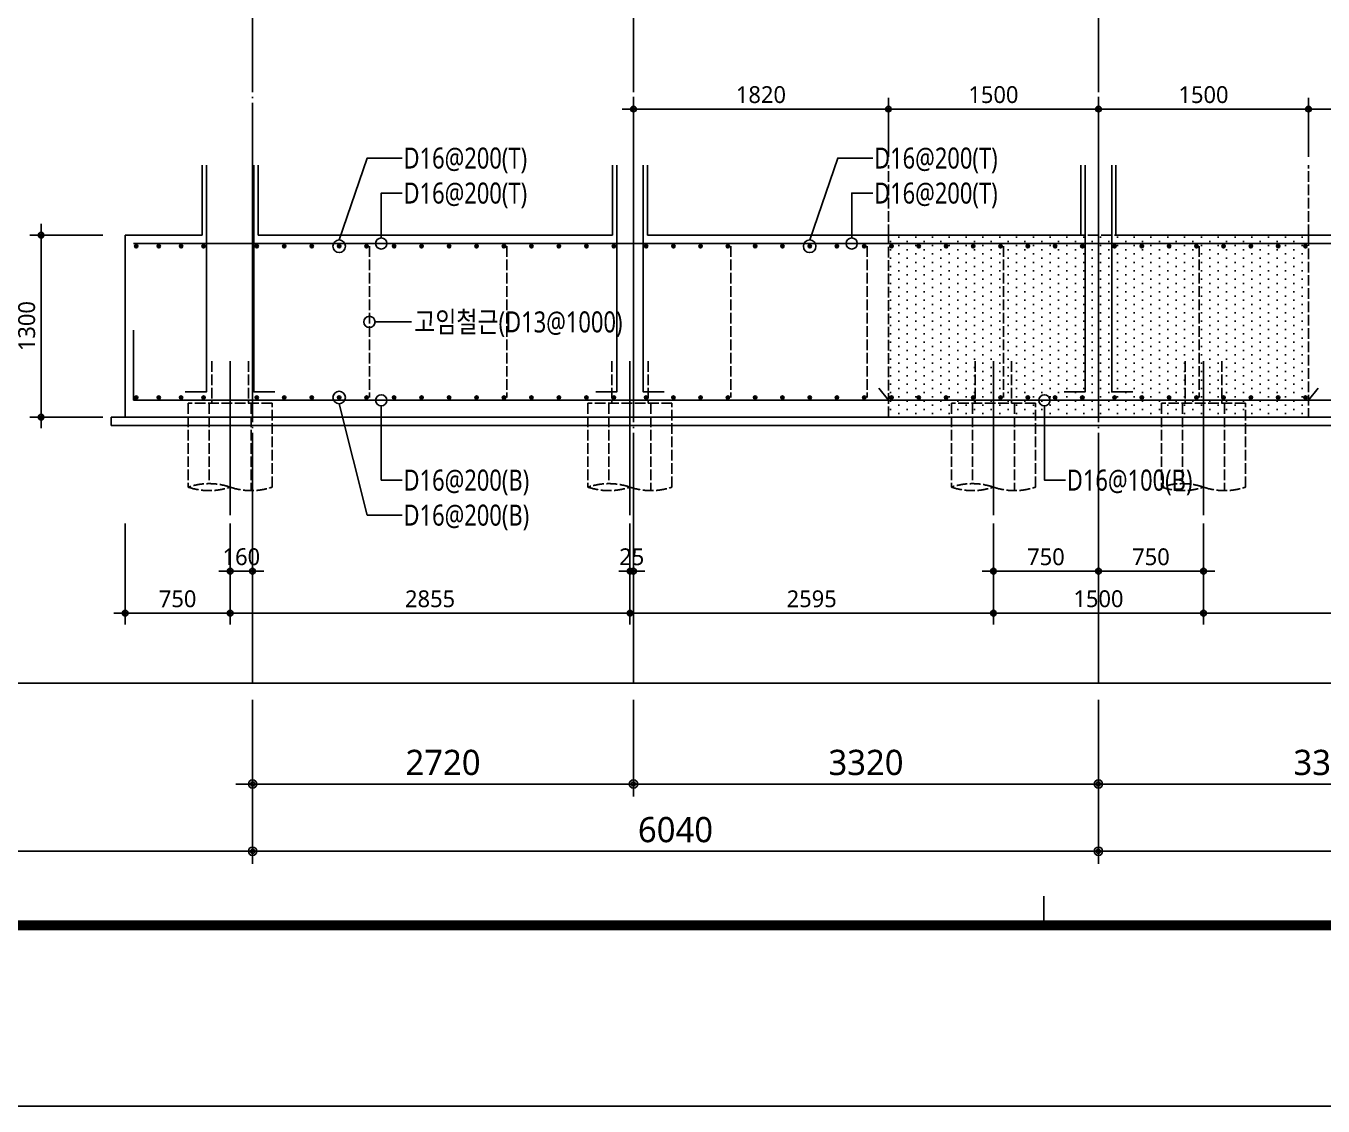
# Model space of a CAD drawing. Header units: millimetres. Extents: x 317501 to 814054, y -400799 to -14117.
# Drawn here: x 724936 to 734198, y -63787 to -56074 of the extents above; entities that cross this region are included whole.
import ezdxf
from ezdxf.enums import TextEntityAlignment as Align

# ---------------------------------------------------------------- set-up
doc = ezdxf.new("R2010")
doc.units = ezdxf.units.MM
doc.header["$LTSCALE"] = 38
doc.linetypes.add('CEN', pattern=[62, 60, -1, 0, -1])
doc.linetypes.add('HID', pattern=[2.5, 2, -0.5])
doc.layers.get('Defpoints').update_dxf_attribs({"color": 145})
for name, color, linetype in [('BAR1', 3, 'Continuous'), ('BARR', 1, 'Continuous'), ('CEN', 1, 'CEN'), ('DIM', 7, 'Continuous'), ('DOT', 3, 'Continuous'), ('FORM_고양장항A-1BL-S-성능$0$FORM', 7, 'Continuous'), ('LEADER', 7, 'Continuous'), ('PI', 4, 'HID'), ('T', 1, 'Continuous'), ('W1', 11, 'Continuous'), ('고임철근', 4, 'HID'), ('버림', 8, 'Continuous'), ('보강구간', 6, 'HID')]:
    doc.layers.add(name, color=color, linetype=linetype)
doc.layers.add('DEFPOINT', color=144, linetype='Continuous', plot=False)
doc.layers.add('FORM_고양장항A-1BL-S-성능$0$DEFPOINT', color=144, linetype='Continuous', plot=False)
doc.layers.add('TEXT', color=3, linetype='Continuous', lineweight=9)
doc.styles.add('맑은고딕', font='malgun.ttf')
doc.dimstyles.new('DIM_40', dxfattribs={"dimscale": 40, "dimtxt": 3, "dimasz": 1, "dimexe": 2, "dimexo": 1.5, "dimgap": 1, "dimtad": 1, "dimdec": 0, "dimzin": 0, "dimdsep": 46, "dimtxsty": '맑은고딕', "dimblk1": 'DIMDOT', "dimblk2": 'DIMDOT', "dimsah": 1, "dimcen": 0.09, "dimdle": 2, "dimclrd": 7, "dimclre": 7, "dimclrt": 6, "dimadec": 0, "dimazin": 0, "dimtfac": 1, "dimtdec": 0, "dimtix": 1, "dimtmove": 2, "dimatfit": 3, "dimldrblk": 'DIMDOT', "dimfxl": 0, "dimtolj": 1, "dimtzin": 0, "dimarcsym": 0})
doc.dimstyles.new('DIM_60', dxfattribs={"dimscale": 60, "dimtxt": 3, "dimasz": 1, "dimexe": 1.5, "dimexo": 2, "dimgap": 1, "dimtad": 1, "dimdec": 0, "dimzin": 0, "dimdsep": 46, "dimtxsty": '맑은고딕', "dimblk1": 'DIMDOT', "dimblk2": 'DIMDOT', "dimsah": 1, "dimcen": 0.09, "dimdle": 2, "dimclrd": 7, "dimclre": 7, "dimclrt": 3, "dimadec": 0, "dimazin": 0, "dimtfac": 1, "dimtdec": 0, "dimtix": 1, "dimtmove": 2, "dimatfit": 3, "dimldrblk": 'DIMDOT', "dimfxl": 0, "dimtolj": 1, "dimtzin": 0, "dimarcsym": 0})

# ---------------------------------------------------------------- blocks, each defined once
blk = doc.blocks.new('FORM_고양장항A-1BL-S-성능')
at = {"layer": 'FORM_고양장항A-1BL-S-성능$0$DEFPOINT', "color": 1}
blk.add_line((208.5, 22), (208.5, 25), dxfattribs=at)
at = {"layer": 'FORM_고양장항A-1BL-S-성능$0$DEFPOINT'}
blk.add_lwpolyline([(0, 594), (0, 0), (841, 0), (841, 594), (0, 594)], dxfattribs=at)
at = {"layer": 'FORM_고양장항A-1BL-S-성능$0$FORM'}
for points in [[(25, 573), (25, 21), (757, 21), (757, 573)], [(26, 572), (26, 22), (756, 22), (756, 572)]]:
    blk.add_lwpolyline(points, close=True, dxfattribs=at)
at = {"layer": 'FORM_고양장항A-1BL-S-성능$0$FORM', "const_width": 1}
blk.add_lwpolyline([(25.5, 572.5), (25.5, 21.5), (756.5, 21.5), (756.5, 572.5)], close=True, dxfattribs=at)
blk = doc.blocks.new('DIMDOT')
at = {"layer": 'DIM', "linetype": 'Continuous'}
blk.add_line((-2, 0), (2, 0), dxfattribs=at)
for radius in [0.5, 0.25]:
    blk.add_circle((0, 0), radius, dxfattribs=at)
blk = doc.blocks.new('*D73')
at = {"layer": 'Defpoints', "color": 0, "linetype": 'Continuous', "transparency": 16777216}
for p in [(732593.9, -60767.5), (738633.9, -60767.5), (738633.9, -61967.5)]:
    blk.add_point(p, dxfattribs=at)
at = {"layer": 'DIM', "color": 7, "linetype": 'Continuous', "lineweight": -2, "transparency": 16777216}
for p, q in [((732593.9, -60887.5), (732593.9, -62057.5)), ((738633.9, -60887.5), (738633.9, -62057.5)), ((732653.9, -61967.5), (738573.9, -61967.5))]:
    blk.add_line(p, q, dxfattribs=at)
at = {"layer": 'DIM', "color": 7, "linetype": 'Continuous', "lineweight": -2, "transparency": 16777216, "xscale": 60, "yscale": 60, "zscale": 60, "rotation": 180}
blk.add_blockref('DIMDOT', (732593.9, -61967.5), dxfattribs=at)
at = {"layer": 'DIM', "color": 7, "linetype": 'Continuous', "lineweight": -2, "transparency": 16777216, "xscale": 60, "yscale": 60, "zscale": 60}
blk.add_blockref('DIMDOT', (738633.9, -61967.5), dxfattribs=at)
at = {"layer": 'DIM', "color": 3, "linetype": 'Continuous', "transparency": 16777216, "insert": (735613.9, -61814.5), "char_height": 180, "attachment_point": 5, "style": '맑은고딕'}
blk.add_mtext('\\A1;6040', dxfattribs=at)
blk = doc.blocks.new('*D75')
at = {"layer": 'Defpoints', "color": 0, "linetype": 'Continuous', "transparency": 16777216}
for p in [(732593.9, -60767.5), (735913.9, -60767.5), (732593.9, -61487.5)]:
    blk.add_point(p, dxfattribs=at)
at = {"layer": 'DIM', "color": 7, "linetype": 'Continuous', "lineweight": -2, "transparency": 16777216}
for p, q in [((732593.9, -60887.5), (732593.9, -61577.5)), ((735913.9, -60887.5), (735913.9, -61577.5)), ((735853.9, -61487.5), (732653.9, -61487.5))]:
    blk.add_line(p, q, dxfattribs=at)
at = {"layer": 'DIM', "color": 7, "linetype": 'Continuous', "lineweight": -2, "transparency": 16777216, "xscale": 60, "yscale": 60, "zscale": 60, "rotation": 180}
blk.add_blockref('DIMDOT', (732593.9, -61487.5), dxfattribs=at)
at = {"layer": 'DIM', "color": 7, "linetype": 'Continuous', "lineweight": -2, "transparency": 16777216, "xscale": 60, "yscale": 60, "zscale": 60}
blk.add_blockref('DIMDOT', (735913.9, -61487.5), dxfattribs=at)
at = {"layer": 'DIM', "color": 3, "linetype": 'Continuous', "transparency": 16777216, "insert": (734253.9, -61334.5), "char_height": 180, "attachment_point": 5, "style": '맑은고딕'}
blk.add_mtext('\\A1;3320', dxfattribs=at)
blk = doc.blocks.new('*D76')
at = {"layer": 'Defpoints', "color": 0, "linetype": 'Continuous', "transparency": 16777216}
for p in [(726553.9, -60767.5), (732593.9, -60767.5), (726553.9, -61967.5)]:
    blk.add_point(p, dxfattribs=at)
at = {"layer": 'DIM', "color": 7, "linetype": 'Continuous', "lineweight": -2, "transparency": 16777216}
for p, q in [((726553.9, -60887.5), (726553.9, -62057.5)), ((732593.9, -60887.5), (732593.9, -62057.5)), ((732533.9, -61967.5), (726613.9, -61967.5))]:
    blk.add_line(p, q, dxfattribs=at)
at = {"layer": 'DIM', "color": 7, "linetype": 'Continuous', "lineweight": -2, "transparency": 16777216, "xscale": 60, "yscale": 60, "zscale": 60, "rotation": 180}
blk.add_blockref('DIMDOT', (726553.9, -61967.5), dxfattribs=at)
at = {"layer": 'DIM', "color": 7, "linetype": 'Continuous', "lineweight": -2, "transparency": 16777216, "xscale": 60, "yscale": 60, "zscale": 60}
blk.add_blockref('DIMDOT', (732593.9, -61967.5), dxfattribs=at)
at = {"layer": 'DIM', "color": 3, "linetype": 'Continuous', "transparency": 16777216, "insert": (729573.9, -61814.5), "char_height": 180, "attachment_point": 5, "style": '맑은고딕'}
blk.add_mtext('\\A1;6040', dxfattribs=at)
blk = doc.blocks.new('*D77')
at = {"layer": 'Defpoints', "color": 0, "linetype": 'Continuous', "transparency": 16777216}
for p in [(726553.9, -60767.5), (729273.9, -60767.5), (726553.9, -61487.5)]:
    blk.add_point(p, dxfattribs=at)
at = {"layer": 'DIM', "color": 7, "linetype": 'Continuous', "lineweight": -2, "transparency": 16777216}
for p, q in [((726553.9, -60887.5), (726553.9, -61577.5)), ((729273.9, -60887.5), (729273.9, -61577.5)), ((729213.9, -61487.5), (726613.9, -61487.5))]:
    blk.add_line(p, q, dxfattribs=at)
at = {"layer": 'DIM', "color": 7, "linetype": 'Continuous', "lineweight": -2, "transparency": 16777216, "xscale": 60, "yscale": 60, "zscale": 60, "rotation": 180}
blk.add_blockref('DIMDOT', (726553.9, -61487.5), dxfattribs=at)
at = {"layer": 'DIM', "color": 7, "linetype": 'Continuous', "lineweight": -2, "transparency": 16777216, "xscale": 60, "yscale": 60, "zscale": 60}
blk.add_blockref('DIMDOT', (729273.9, -61487.5), dxfattribs=at)
at = {"layer": 'DIM', "color": 3, "linetype": 'Continuous', "transparency": 16777216, "insert": (727913.9, -61334.5), "char_height": 180, "attachment_point": 5, "style": '맑은고딕'}
blk.add_mtext('\\A1;2720', dxfattribs=at)
blk = doc.blocks.new('*D78')
at = {"layer": 'Defpoints', "color": 0, "linetype": 'Continuous', "transparency": 16777216}
for p in [(729273.9, -60767.5), (732593.9, -60767.5), (732593.9, -61487.5)]:
    blk.add_point(p, dxfattribs=at)
at = {"layer": 'DIM', "color": 7, "linetype": 'Continuous', "lineweight": -2, "transparency": 16777216}
for p, q in [((729273.9, -60887.5), (729273.9, -61577.5)), ((732593.9, -60887.5), (732593.9, -61577.5)), ((729333.9, -61487.5), (732533.9, -61487.5))]:
    blk.add_line(p, q, dxfattribs=at)
at = {"layer": 'DIM', "color": 7, "linetype": 'Continuous', "lineweight": -2, "transparency": 16777216, "xscale": 60, "yscale": 60, "zscale": 60, "rotation": 180}
blk.add_blockref('DIMDOT', (729273.9, -61487.5), dxfattribs=at)
at = {"layer": 'DIM', "color": 7, "linetype": 'Continuous', "lineweight": -2, "transparency": 16777216, "xscale": 60, "yscale": 60, "zscale": 60}
blk.add_blockref('DIMDOT', (732593.9, -61487.5), dxfattribs=at)
at = {"layer": 'DIM', "color": 3, "linetype": 'Continuous', "transparency": 16777216, "insert": (730933.9, -61334.5), "char_height": 180, "attachment_point": 5, "style": '맑은고딕'}
blk.add_mtext('\\A1;3320', dxfattribs=at)
blk = doc.blocks.new('*D155')
at = {"layer": 'Defpoints', "color": 0, "linetype": 'Continuous', "transparency": 16777216}
for p in [(725543.9, -57567.5), (725043.9, -58867.5), (725543.9, -58867.5)]:
    blk.add_point(p, dxfattribs=at)
at = {"layer": 'DIM', "color": 7, "linetype": 'Continuous', "lineweight": -2, "transparency": 16777216}
for p, q in [((725483.9, -57567.5), (724963.9, -57567.5)), ((725043.9, -57607.5), (725043.9, -58827.5)), ((725483.9, -58867.5), (724963.9, -58867.5))]:
    blk.add_line(p, q, dxfattribs=at)
at = {"layer": 'DIM', "color": 7, "linetype": 'Continuous', "lineweight": -2, "transparency": 16777216, "xscale": 40, "yscale": 40, "zscale": 40}
for p, rotation in [((725043.9, -57567.5), 90), ((725043.9, -58867.5), 270)]:
    blk.add_blockref('DIMDOT', p, dxfattribs=dict(at, rotation=rotation))
at = {"layer": 'DIM', "color": 6, "linetype": 'Continuous', "transparency": 16777216, "insert": (724941.6, -58217.5), "char_height": 120, "attachment_point": 5, "rotation": 90, "style": '맑은고딕'}
blk.add_mtext('\\A1;1300', dxfattribs=at)
blk = doc.blocks.new('p')
at = {"layer": 'PI'}
for p, q in [((-130, 300), (-130, 0)), ((130, 300), (130, 0)), ((300, 0), (-300, 0)), ((-300, 0), (-300, -600)), ((-150, 0), (-150, -575)), ((150, 0), (150, -625)), ((300, -600), (300, 0))]:
    blk.add_line(p, q, dxfattribs=at)
at = {"layer": 'PI', "color": 6, "linetype": 'Continuous'}
blk.add_line((0, 300, 0), (0, -800, 0), dxfattribs=at)
at = {"layer": 'PI'}
for centre, start, end in [((-150, -1037.5), 71.07536, 108.92464), ((-150, -162.5), 251.07536, 288.92464), ((150, -162.5), 251.07536, 288.92464)]:
    blk.add_arc(centre, 462.5, start, end, dxfattribs=at)
blk = doc.blocks.new('BAR')
at = {"layer": 'BARR'}
h = blk.add_hatch(color=256, dxfattribs=at)
edge = h.paths.add_edge_path()
edge.add_arc((0, 0), 15, 0, 360)
blk.add_circle((0, 0), 15, dxfattribs=at)
blk = doc.blocks.new('*D420')
at = {"layer": 'Defpoints', "color": 0, "linetype": 'Continuous', "transparency": 16777216}
for p in [(726393.9, -59567.5, 0), (729248.9, -59567.5, 0), (729248.9, -60267.5, 0)]:
    blk.add_point(p, dxfattribs=at)
at = {"layer": 'DIM', "color": 7, "linetype": 'Continuous', "lineweight": -2, "transparency": 16777216}
for p, q in [((726393.9, -59627.5, 0), (726393.9, -60347.5, 0)), ((729248.9, -59627.5, 0), (729248.9, -60347.5, 0)), ((726433.9, -60267.5, 0), (729208.9, -60267.5, 0))]:
    blk.add_line(p, q, dxfattribs=at)
at = {"layer": 'DIM', "color": 7, "linetype": 'Continuous', "lineweight": -2, "transparency": 16777216, "xscale": 40, "yscale": 40, "zscale": 40, "rotation": 180}
blk.add_blockref('DIMDOT', (726393.9, -60267.5, 0), dxfattribs=at)
at = {"layer": 'DIM', "color": 7, "linetype": 'Continuous', "lineweight": -2, "transparency": 16777216, "xscale": 40, "yscale": 40, "zscale": 40}
blk.add_blockref('DIMDOT', (729248.9, -60267.5, 0), dxfattribs=at)
at = {"layer": 'DIM', "color": 6, "linetype": 'Continuous', "transparency": 16777216, "insert": (727821.4, -60165.5, 0), "char_height": 120, "attachment_point": 5, "style": '맑은고딕'}
blk.add_mtext('\\A1;2855', dxfattribs=at)
blk = doc.blocks.new('*D421')
at = {"layer": 'Defpoints', "color": 0, "linetype": 'Continuous', "transparency": 16777216}
for p in [(725643.9, -59567.5, 0), (726393.9, -59567.5, 0), (725643.9, -60267.5, 0)]:
    blk.add_point(p, dxfattribs=at)
at = {"layer": 'DIM', "color": 7, "linetype": 'Continuous', "lineweight": -2, "transparency": 16777216}
for p, q in [((725643.9, -59627.5, 0), (725643.9, -60347.5, 0)), ((726393.9, -59627.5, 0), (726393.9, -60347.5, 0)), ((726353.9, -60267.5, 0), (725683.9, -60267.5, 0))]:
    blk.add_line(p, q, dxfattribs=at)
at = {"layer": 'DIM', "color": 7, "linetype": 'Continuous', "lineweight": -2, "transparency": 16777216, "xscale": 40, "yscale": 40, "zscale": 40, "rotation": 180}
blk.add_blockref('DIMDOT', (725643.9, -60267.5, 0), dxfattribs=at)
at = {"layer": 'DIM', "color": 7, "linetype": 'Continuous', "lineweight": -2, "transparency": 16777216, "xscale": 40, "yscale": 40, "zscale": 40}
blk.add_blockref('DIMDOT', (726393.9, -60267.5, 0), dxfattribs=at)
at = {"layer": 'DIM', "color": 6, "linetype": 'Continuous', "transparency": 16777216, "insert": (726018.9, -60165.5, 0), "char_height": 120, "attachment_point": 5, "style": '맑은고딕'}
blk.add_mtext('\\A1;750', dxfattribs=at)
blk = doc.blocks.new('*D422')
at = {"layer": 'Defpoints', "color": 0, "linetype": 'Continuous', "transparency": 16777216}
for p in [(726393.9, -59567.5, 0), (726553.9, -59567.5, 0), (726393.9, -59967.5, 0)]:
    blk.add_point(p, dxfattribs=at)
at = {"layer": 'DIM', "color": 7, "linetype": 'Continuous', "lineweight": -2, "transparency": 16777216}
for p, q in [((726393.9, -59627.5, 0), (726393.9, -60047.5, 0)), ((726553.9, -59627.5, 0), (726553.9, -60047.5, 0)), ((726353.9, -59967.5, 0), (726313.9, -59967.5, 0)), ((726553.9, -59967.5, 0), (726393.9, -59967.5, 0)), ((726593.9, -59967.5, 0), (726633.9, -59967.5, 0))]:
    blk.add_line(p, q, dxfattribs=at)
at = {"layer": 'DIM', "color": 7, "linetype": 'Continuous', "lineweight": -2, "transparency": 16777216, "xscale": 40, "yscale": 40, "zscale": 40}
blk.add_blockref('DIMDOT', (726393.9, -59967.5, 0), dxfattribs=at)
at = {"layer": 'DIM', "color": 7, "linetype": 'Continuous', "lineweight": -2, "transparency": 16777216, "xscale": 40, "yscale": 40, "zscale": 40, "rotation": 180}
blk.add_blockref('DIMDOT', (726553.9, -59967.5, 0), dxfattribs=at)
at = {"layer": 'DIM', "color": 6, "linetype": 'Continuous', "transparency": 16777216, "insert": (726473.9, -59865.1, 0), "char_height": 120, "attachment_point": 5, "style": '맑은고딕'}
blk.add_mtext('\\A1;160', dxfattribs=at)
blk = doc.blocks.new('*D423')
at = {"layer": 'Defpoints', "color": 0, "linetype": 'Continuous', "transparency": 16777216}
for p in [(729248.9, -59567.5, 0), (731843.9, -59567.5, 0), (729248.9, -60267.5, 0)]:
    blk.add_point(p, dxfattribs=at)
at = {"layer": 'DIM', "color": 7, "linetype": 'Continuous', "lineweight": -2, "transparency": 16777216}
for p, q in [((729248.9, -59627.5, 0), (729248.9, -60347.5, 0)), ((731843.9, -59627.5, 0), (731843.9, -60347.5, 0)), ((731803.9, -60267.5, 0), (729288.9, -60267.5, 0))]:
    blk.add_line(p, q, dxfattribs=at)
at = {"layer": 'DIM', "color": 7, "linetype": 'Continuous', "lineweight": -2, "transparency": 16777216, "xscale": 40, "yscale": 40, "zscale": 40, "rotation": 180}
blk.add_blockref('DIMDOT', (729248.9, -60267.5, 0), dxfattribs=at)
at = {"layer": 'DIM', "color": 7, "linetype": 'Continuous', "lineweight": -2, "transparency": 16777216, "xscale": 40, "yscale": 40, "zscale": 40}
blk.add_blockref('DIMDOT', (731843.9, -60267.5, 0), dxfattribs=at)
at = {"layer": 'DIM', "color": 6, "linetype": 'Continuous', "transparency": 16777216, "insert": (730546.4, -60165.5, 0), "char_height": 120, "attachment_point": 5, "style": '맑은고딕'}
blk.add_mtext('\\A1;2595', dxfattribs=at)
blk = doc.blocks.new('*D424')
at = {"layer": 'Defpoints', "color": 0, "linetype": 'Continuous', "transparency": 16777216}
for p in [(731843.9, -59567.5, 0), (733343.9, -59567.5, 0), (733343.9, -60267.5, 0)]:
    blk.add_point(p, dxfattribs=at)
at = {"layer": 'DIM', "color": 7, "linetype": 'Continuous', "lineweight": -2, "transparency": 16777216}
for p, q in [((731843.9, -59627.5, 0), (731843.9, -60347.5, 0)), ((733343.9, -59627.5, 0), (733343.9, -60347.5, 0)), ((731883.9, -60267.5, 0), (733303.9, -60267.5, 0))]:
    blk.add_line(p, q, dxfattribs=at)
at = {"layer": 'DIM', "color": 7, "linetype": 'Continuous', "lineweight": -2, "transparency": 16777216, "xscale": 40, "yscale": 40, "zscale": 40, "rotation": 180}
blk.add_blockref('DIMDOT', (731843.9, -60267.5, 0), dxfattribs=at)
at = {"layer": 'DIM', "color": 7, "linetype": 'Continuous', "lineweight": -2, "transparency": 16777216, "xscale": 40, "yscale": 40, "zscale": 40}
blk.add_blockref('DIMDOT', (733343.9, -60267.5, 0), dxfattribs=at)
at = {"layer": 'DIM', "color": 6, "linetype": 'Continuous', "transparency": 16777216, "insert": (732593.9, -60165.1, 0), "char_height": 120, "attachment_point": 5, "style": '맑은고딕'}
blk.add_mtext('\\A1;1500', dxfattribs=at)
blk = doc.blocks.new('*D425')
at = {"layer": 'Defpoints', "color": 0, "linetype": 'Continuous', "transparency": 16777216}
for p in [(733343.9, -59567.5, 0), (735938.9, -59567.5, 0), (733343.9, -60267.5, 0)]:
    blk.add_point(p, dxfattribs=at)
at = {"layer": 'DIM', "color": 7, "linetype": 'Continuous', "lineweight": -2, "transparency": 16777216}
for p, q in [((733343.9, -59627.5, 0), (733343.9, -60347.5, 0)), ((735938.9, -59627.5, 0), (735938.9, -60347.5, 0)), ((735898.9, -60267.5, 0), (733383.9, -60267.5, 0))]:
    blk.add_line(p, q, dxfattribs=at)
at = {"layer": 'DIM', "color": 7, "linetype": 'Continuous', "lineweight": -2, "transparency": 16777216, "xscale": 40, "yscale": 40, "zscale": 40, "rotation": 180}
blk.add_blockref('DIMDOT', (733343.9, -60267.5, 0), dxfattribs=at)
at = {"layer": 'DIM', "color": 7, "linetype": 'Continuous', "lineweight": -2, "transparency": 16777216, "xscale": 40, "yscale": 40, "zscale": 40}
blk.add_blockref('DIMDOT', (735938.9, -60267.5, 0), dxfattribs=at)
at = {"layer": 'DIM', "color": 6, "linetype": 'Continuous', "transparency": 16777216, "insert": (734641.4, -60165.5, 0), "char_height": 120, "attachment_point": 5, "style": '맑은고딕'}
blk.add_mtext('\\A1;2595', dxfattribs=at)
blk = doc.blocks.new('*D436')
at = {"layer": 'Defpoints', "color": 0, "linetype": 'Continuous', "transparency": 16777216}
for p in [(729248.9, -59567.5, 0), (729273.9, -59567.5, 0), (729248.9, -59967.5, 0)]:
    blk.add_point(p, dxfattribs=at)
at = {"layer": 'DIM', "color": 7, "linetype": 'Continuous', "lineweight": -2, "transparency": 16777216}
for p, q in [((729248.9, -59627.5, 0), (729248.9, -60047.5, 0)), ((729273.9, -59627.5, 0), (729273.9, -60047.5, 0)), ((729208.9, -59967.5, 0), (729168.9, -59967.5, 0)), ((729273.9, -59967.5, 0), (729248.9, -59967.5, 0)), ((729313.9, -59967.5, 0), (729353.9, -59967.5, 0))]:
    blk.add_line(p, q, dxfattribs=at)
at = {"layer": 'DIM', "color": 7, "linetype": 'Continuous', "lineweight": -2, "transparency": 16777216, "xscale": 40, "yscale": 40, "zscale": 40}
blk.add_blockref('DIMDOT', (729248.9, -59967.5, 0), dxfattribs=at)
at = {"layer": 'DIM', "color": 7, "linetype": 'Continuous', "lineweight": -2, "transparency": 16777216, "xscale": 40, "yscale": 40, "zscale": 40, "rotation": 180}
blk.add_blockref('DIMDOT', (729273.9, -59967.5, 0), dxfattribs=at)
at = {"layer": 'DIM', "color": 6, "linetype": 'Continuous', "transparency": 16777216, "insert": (729261.4, -59865.5, 0), "char_height": 120, "attachment_point": 5, "style": '맑은고딕'}
blk.add_mtext('\\A1;25', dxfattribs=at)
blk = doc.blocks.new('*D437')
at = {"layer": 'Defpoints', "color": 0, "linetype": 'Continuous', "transparency": 16777216}
for p in [(731843.9, -59567.5, 0), (732593.9, -59567.5, 0), (731843.9, -59967.5, 0)]:
    blk.add_point(p, dxfattribs=at)
at = {"layer": 'DIM', "color": 7, "linetype": 'Continuous', "lineweight": -2, "transparency": 16777216}
for p, q in [((731843.9, -59627.5, 0), (731843.9, -60047.5, 0)), ((732593.9, -59627.5, 0), (732593.9, -60047.5, 0)), ((732553.9, -59967.5, 0), (731883.9, -59967.5, 0))]:
    blk.add_line(p, q, dxfattribs=at)
at = {"layer": 'DIM', "color": 7, "linetype": 'Continuous', "lineweight": -2, "transparency": 16777216, "xscale": 40, "yscale": 40, "zscale": 40, "rotation": 180}
blk.add_blockref('DIMDOT', (731843.9, -59967.5, 0), dxfattribs=at)
at = {"layer": 'DIM', "color": 7, "linetype": 'Continuous', "lineweight": -2, "transparency": 16777216, "xscale": 40, "yscale": 40, "zscale": 40}
blk.add_blockref('DIMDOT', (732593.9, -59967.5, 0), dxfattribs=at)
at = {"layer": 'DIM', "color": 6, "linetype": 'Continuous', "transparency": 16777216, "insert": (732218.9, -59865.5, 0), "char_height": 120, "attachment_point": 5, "style": '맑은고딕'}
blk.add_mtext('\\A1;750', dxfattribs=at)
blk = doc.blocks.new('*D438')
at = {"layer": 'Defpoints', "color": 0, "linetype": 'Continuous', "transparency": 16777216}
for p in [(732593.9, -59567.5, 0), (733343.9, -59567.5, 0), (733343.9, -59967.5, 0)]:
    blk.add_point(p, dxfattribs=at)
at = {"layer": 'DIM', "color": 7, "linetype": 'Continuous', "lineweight": -2, "transparency": 16777216}
for p, q in [((732593.9, -59627.5, 0), (732593.9, -60047.5, 0)), ((733343.9, -59627.5, 0), (733343.9, -60047.5, 0)), ((732633.9, -59967.5, 0), (733303.9, -59967.5, 0))]:
    blk.add_line(p, q, dxfattribs=at)
at = {"layer": 'DIM', "color": 7, "linetype": 'Continuous', "lineweight": -2, "transparency": 16777216, "xscale": 40, "yscale": 40, "zscale": 40, "rotation": 180}
blk.add_blockref('DIMDOT', (732593.9, -59967.5, 0), dxfattribs=at)
at = {"layer": 'DIM', "color": 7, "linetype": 'Continuous', "lineweight": -2, "transparency": 16777216, "xscale": 40, "yscale": 40, "zscale": 40}
blk.add_blockref('DIMDOT', (733343.9, -59967.5, 0), dxfattribs=at)
at = {"layer": 'DIM', "color": 6, "linetype": 'Continuous', "transparency": 16777216, "insert": (732968.9, -59865.5, 0), "char_height": 120, "attachment_point": 5, "style": '맑은고딕'}
blk.add_mtext('\\A1;750', dxfattribs=at)
blk = doc.blocks.new('*D450')
at = {"layer": 'Defpoints', "color": 0, "linetype": 'Continuous', "transparency": 16777216}
for p in [(732593.9, -56667.5), (732593.9, -57067.5), (734093.9, -57067.5)]:
    blk.add_point(p, dxfattribs=at)
at = {"layer": 'DIM', "color": 7, "linetype": 'Continuous', "lineweight": -2, "transparency": 16777216}
for p, q in [((732593.9, -57007.5), (732593.9, -56587.5)), ((734093.9, -57007.5), (734093.9, -56587.5)), ((734053.9, -56667.5), (732633.9, -56667.5))]:
    blk.add_line(p, q, dxfattribs=at)
at = {"layer": 'DIM', "color": 7, "linetype": 'Continuous', "lineweight": -2, "transparency": 16777216, "xscale": 40, "yscale": 40, "zscale": 40, "rotation": 180}
blk.add_blockref('DIMDOT', (732593.9, -56667.5), dxfattribs=at)
at = {"layer": 'DIM', "color": 7, "linetype": 'Continuous', "lineweight": -2, "transparency": 16777216, "xscale": 40, "yscale": 40, "zscale": 40}
blk.add_blockref('DIMDOT', (734093.9, -56667.5), dxfattribs=at)
at = {"layer": 'DIM', "color": 6, "linetype": 'Continuous', "transparency": 16777216, "insert": (733343.9, -56565.1), "char_height": 120, "attachment_point": 5, "style": '맑은고딕'}
blk.add_mtext('\\A1;1500', dxfattribs=at)
blk = doc.blocks.new('*D451')
at = {"layer": 'Defpoints', "color": 0, "linetype": 'Continuous', "transparency": 16777216}
for p in [(732593.9, -56667.5), (731093.9, -57067.5), (732593.9, -57067.5)]:
    blk.add_point(p, dxfattribs=at)
at = {"layer": 'DIM', "color": 7, "linetype": 'Continuous', "lineweight": -2, "transparency": 16777216}
for p, q in [((731093.9, -57007.5), (731093.9, -56587.5)), ((732593.9, -57007.5), (732593.9, -56587.5)), ((731133.9, -56667.5), (732553.9, -56667.5))]:
    blk.add_line(p, q, dxfattribs=at)
at = {"layer": 'DIM', "color": 7, "linetype": 'Continuous', "lineweight": -2, "transparency": 16777216, "xscale": 40, "yscale": 40, "zscale": 40, "rotation": 180}
blk.add_blockref('DIMDOT', (731093.9, -56667.5), dxfattribs=at)
at = {"layer": 'DIM', "color": 7, "linetype": 'Continuous', "lineweight": -2, "transparency": 16777216, "xscale": 40, "yscale": 40, "zscale": 40}
blk.add_blockref('DIMDOT', (732593.9, -56667.5), dxfattribs=at)
at = {"layer": 'DIM', "color": 6, "linetype": 'Continuous', "transparency": 16777216, "insert": (731843.9, -56565.1), "char_height": 120, "attachment_point": 5, "style": '맑은고딕'}
blk.add_mtext('\\A1;1500', dxfattribs=at)
blk = doc.blocks.new('*D452')
at = {"layer": 'Defpoints', "color": 0, "linetype": 'Continuous', "transparency": 16777216}
for p in [(729273.9, -56667.5), (729273.9, -57067.5), (731093.9, -57067.5)]:
    blk.add_point(p, dxfattribs=at)
at = {"layer": 'DIM', "color": 7, "linetype": 'Continuous', "lineweight": -2, "transparency": 16777216}
for p, q in [((729273.9, -57007.5), (729273.9, -56587.5)), ((731093.9, -57007.5), (731093.9, -56587.5)), ((731053.9, -56667.5), (729313.9, -56667.5))]:
    blk.add_line(p, q, dxfattribs=at)
at = {"layer": 'DIM', "color": 7, "linetype": 'Continuous', "lineweight": -2, "transparency": 16777216, "xscale": 40, "yscale": 40, "zscale": 40, "rotation": 180}
blk.add_blockref('DIMDOT', (729273.9, -56667.5), dxfattribs=at)
at = {"layer": 'DIM', "color": 7, "linetype": 'Continuous', "lineweight": -2, "transparency": 16777216, "xscale": 40, "yscale": 40, "zscale": 40}
blk.add_blockref('DIMDOT', (731093.9, -56667.5), dxfattribs=at)
at = {"layer": 'DIM', "color": 6, "linetype": 'Continuous', "transparency": 16777216, "insert": (730183.9, -56565.1), "char_height": 120, "attachment_point": 5, "style": '맑은고딕'}
blk.add_mtext('\\A1;1820', dxfattribs=at)
blk = doc.blocks.new('*D465')
at = {"layer": 'Defpoints', "color": 0, "linetype": 'Continuous', "transparency": 16777216}
for p in [(735913.9, -56667.5), (734093.9, -57067.5), (735913.9, -57067.5)]:
    blk.add_point(p, dxfattribs=at)
at = {"layer": 'DIM', "color": 7, "linetype": 'Continuous', "lineweight": -2, "transparency": 16777216}
for p, q in [((734093.9, -57007.5), (734093.9, -56587.5)), ((735913.9, -57007.5), (735913.9, -56587.5)), ((734133.9, -56667.5), (735873.9, -56667.5))]:
    blk.add_line(p, q, dxfattribs=at)
at = {"layer": 'DIM', "color": 7, "linetype": 'Continuous', "lineweight": -2, "transparency": 16777216, "xscale": 40, "yscale": 40, "zscale": 40, "rotation": 180}
blk.add_blockref('DIMDOT', (734093.9, -56667.5), dxfattribs=at)
at = {"layer": 'DIM', "color": 7, "linetype": 'Continuous', "lineweight": -2, "transparency": 16777216, "xscale": 40, "yscale": 40, "zscale": 40}
blk.add_blockref('DIMDOT', (735913.9, -56667.5), dxfattribs=at)
at = {"layer": 'DIM', "color": 6, "linetype": 'Continuous', "transparency": 16777216, "insert": (735003.9, -56565.1), "char_height": 120, "attachment_point": 5, "style": '맑은고딕'}
blk.add_mtext('\\A1;1820', dxfattribs=at)

msp = doc.modelspace()

# ---------------------------------------------------------------- hatches: boundary and pattern name
at = {"layer": 'DOT'}
h = msp.add_hatch(dxfattribs=at)
h.set_pattern_fill('DOTS', color=256, scale=60, angle=-90, style=0)
h.set_pattern_definition([(270, (567908.93, -284232.5), (60, -30), [0, -60])])
h.paths.add_polyline_path([(734093.9, -57567.5), (731093.9, -57567.5), (731093.9, -58867.5), (734093.9, -58867.5)])

# ---------------------------------------------------------------- linework, layer by layer
at = {"layer": 'BAR1'}
for p, q in [((725703.9, -57627.5), (754998.9, -57627.5)), ((725703.9, -58747.5), (725703.9, -58247.5)), ((731093.9, -58747.5), (731025.3, -58659.5)), ((734093.9, -58747.5), (734162.6, -58659.5)), ((725703.9, -58747.5), (755143.9, -58747.5))]:
    msp.add_line(p, q, dxfattribs=at)
for points in [[(726223.9, -57067.5), (726223.9, -58687.5), (726073.9, -58687.5)], [(726563.9, -57067.5), (726563.9, -58687.5), (726713.9, -58687.5)], [(729153.9, -57067.5), (729153.9, -58687.5), (729003.9, -58687.5)], [(729343.9, -57067.5), (729343.9, -58687.5), (729493.9, -58687.5)], [(732498.9, -57067.5), (732498.9, -58687.5), (732348.9, -58687.5)], [(732688.9, -57067.5), (732688.9, -58687.5), (732838.9, -58687.5)]]:
    msp.add_lwpolyline(points, dxfattribs=at)
at = {"layer": 'CEN'}
for p, q in [((726553.9, -54267.5), (726553.9, -60767.5)), ((729273.9, -54267.5), (729273.9, -60767.5)), ((732593.9, -54267.5), (732593.9, -60767.5))]:
    msp.add_line(p, q, dxfattribs=at)
at = {"layer": 'DEFPOINT'}
for points in [[(723053.9, -32142.5), (764678.9, -32142.5), (764678.9, -61967.5), (723053.9, -61967.5)], [(724553.9, -33342.5), (763478.9, -33342.5), (763478.9, -60767.5), (724553.9, -60767.5)]]:
    msp.add_lwpolyline(points, close=True, dxfattribs=at)
at = {"layer": 'LEADER', "color": 7}
msp.add_line((727428.5, -58187.5), (727688.5, -58187.5), dxfattribs=at)
for points in [[(727172.4, -57602.5), (727372.4, -57017.5), (727622.4, -57017.5)], [(730532.1, -57602.5), (730732.1, -57017.5), (730982.1, -57017.5)], [(727472.4, -57587.5), (727472.4, -57267.5), (727622.4, -57267.5)], [(730832.1, -57587.5), (730832.1, -57267.5), (730982.1, -57267.5)], [(727172.4, -58772.5), (727372.4, -59567.5), (727622.4, -59567.5)], [(727472.4, -58787.5), (727472.4, -59317.5), (727622.4, -59317.5)], [(732208.4, -58787.5), (732208.4, -59317.5), (732358.4, -59317.5)]]:
    msp.add_lwpolyline(points, dxfattribs=at)
for centre, radius in [((727172.4, -57647.5), 45), ((727472.4, -57627.5), 40), ((730532.1, -57647.5), 45), ((730832.1, -57627.5), 40), ((727388.5, -58187.5), 40), ((727172.4, -58727.5), 45), ((727472.4, -58747.5), 40), ((732208.4, -58747.5), 40)]:
    msp.add_circle(centre, radius, dxfattribs=at)
at = {"layer": 'W1'}
for p, q in [((726193.9, -57067.5), (726193.9, -57567.5)), ((726593.9, -57067.5), (726593.9, -57567.5)), ((729123.9, -57067.5), (729123.9, -57567.5)), ((729373.9, -57067.5), (729373.9, -57567.5)), ((732468.9, -57067.5), (732468.9, -57567.5)), ((732718.9, -57067.5), (732718.9, -57567.5)), ((725643.9, -57567.5), (726193.9, -57567.5)), ((725643.9, -57567.5), (725643.9, -58867.5)), ((729123.9, -57567.5), (726593.9, -57567.5)), ((732468.9, -57567.5), (729373.9, -57567.5)), ((735813.9, -57567.5), (732718.9, -57567.5)), ((725643.9, -58867.5), (756678.9, -58867.5))]:
    msp.add_line(p, q, dxfattribs=at)
at = {"layer": '고임철근'}
for p, q in [((727388.5, -57647.5), (727388.5, -58727.5)), ((728369.3, -57647.5), (728369.3, -58727.5)), ((729968, -57647.5), (729968, -58727.5)), ((730941.4, -57647.5), (730941.4, -58727.5)), ((731914.9, -57647.5), (731914.9, -58727.5)), ((733313, -57647.5), (733313, -58727.5))]:
    msp.add_line(p, q, dxfattribs=at)
at = {"layer": '버림'}
for p, q in [((725643.9, -58867.5), (725543.9, -58867.5)), ((725543.9, -58867.5), (725543.9, -58927.5))]:
    msp.add_line(p, q, dxfattribs=at)
msp.add_lwpolyline([(756678.9, -58927.5), (725543.9, -58927.5)], dxfattribs=at)
at = {"layer": '보강구간'}
for p, q in [((731093.9, -57567.5), (731093.9, -57067.5)), ((734093.9, -57567.5), (734093.9, -57067.5))]:
    msp.add_line(p, q, dxfattribs=at)
msp.add_lwpolyline([(731093.9, -58867.5), (731093.9, -57567.5), (734093.9, -57567.5), (734093.9, -58867.5), (731093.9, -58867.5)], dxfattribs=at)

# ---------------------------------------------------------------- block references
at = {"xscale": 60, "yscale": 60, "zscale": 60}
msp.add_blockref('FORM_고양장항A-1BL-S-성능', (719693.9, -63787.5), dxfattribs=at)
at = {"layer": 'BARR', "xscale": 0.8, "yscale": 0.8, "zscale": 0.8, "rotation": 270}
for p in [(725723.9, -57647.5), (725883.9, -57647.5), (726043.9, -57647.5), (726203.9, -57647.5), (726583.9, -57647.5), (726780.1, -57647.5), (726976.2, -57647.5), (727172.4, -57647.5), (727368.5, -57647.5), (727564.7, -57647.5), (727760.9, -57647.5), (727957, -57647.5), (728153.2, -57647.5), (728349.3, -57647.5), (728545.5, -57647.5), (728741.6, -57647.5), (728937.8, -57647.5), (729133.9, -57647.5), (729363.9, -57647.5), (729558.6, -57647.5), (729753.3, -57647.5), (729948, -57647.5), (730142.7, -57647.5), (730337.4, -57647.5), (730532.1, -57647.5), (730726.7, -57647.5), (730921.4, -57647.5), (731116.1, -57647.5), (731310.8, -57647.5), (731505.5, -57647.5), (731700.2, -57647.5), (731894.9, -57647.5), (732089.6, -57647.5), (732284.2, -57647.5), (732478.9, -57647.5), (732708.9, -57647.5), (732903.6, -57647.5), (733098.3, -57647.5), (733293, -57647.5), (733487.7, -57647.5), (733682.4, -57647.5), (733877.1, -57647.5), (734071.7, -57647.5), (725723.9, -58727.5), (725883.9, -58727.5), (726043.9, -58727.5), (726203.9, -58727.5), (726583.9, -58727.5), (726780.1, -58727.5), (726976.2, -58727.5), (727172.4, -58727.5), (727368.5, -58727.5), (727564.7, -58727.5), (727760.9, -58727.5), (727957, -58727.5), (728153.2, -58727.5), (728349.3, -58727.5), (728545.5, -58727.5), (728741.6, -58727.5), (728937.8, -58727.5), (729133.9, -58727.5), (729363.9, -58727.5), (729558.6, -58727.5), (729753.3, -58727.5), (729948, -58727.5), (730142.7, -58727.5), (730337.4, -58727.5), (730532.1, -58727.5), (730726.7, -58727.5), (730921.4, -58727.5), (731116.1, -58727.5), (731310.8, -58727.5), (731505.5, -58727.5), (731700.2, -58727.5), (731894.9, -58727.5), (732089.6, -58727.5), (732284.2, -58727.5), (732478.9, -58727.5), (732708.9, -58727.5), (732903.6, -58727.5), (733098.3, -58727.5), (733293, -58727.5), (733487.7, -58727.5), (733682.4, -58727.5), (733877.1, -58727.5), (734071.7, -58727.5)]:
    msp.add_blockref('BAR', p, dxfattribs=at)
at = {"layer": 'PI'}
for p in [(726393.9, -58767.5), (729248.9, -58767.5), (731843.9, -58767.5), (733343.9, -58767.5)]:
    msp.add_blockref('p', p, dxfattribs=at)

# ---------------------------------------------------------------- texts
at = {"layer": 'T', "style": '맑은고딕', "width": 0.8}
for s, p in [('D16@200(T)', (727632.4, -57017.5)), ('D16@200(T)', (730992.1, -57017.5)), ('D16@200(T)', (727632.4, -57267.5)), ('D16@200(T)', (730992.1, -57267.5)), ('D16@200(B)', (727632.4, -59317.5)), ('D16@100(B)', (732368.4, -59317.5)), ('D16@200(B)', (727632.4, -59567.5))]:
    msp.add_text(s, height=150, dxfattribs=at).set_placement(p, align=Align.MIDDLE_LEFT)
at = {"layer": 'TEXT', "style": '맑은고딕', "width": 0.8}
msp.add_text('고임철근(D13@1000)', height=150, dxfattribs=at).set_placement((727708.5, -58187.5), align=Align.MIDDLE_LEFT)

# ---------------------------------------------------------------- dimensions: what is measured, and where the dimension line sits
at = {"layer": 'DIM', "linetype": 'Continuous'}
for base, p1, p2, picture, middle in [((729273.9, -56667.5), (731093.9, -57067.5), (729273.9, -57067.5), '*D452', (730183.9, -56565.1)), ((732593.9, -56667.5), (734093.9, -57067.5), (732593.9, -57067.5), '*D450', (733343.9, -56565.1)), ((729248.9, -60267.5, 0), (726393.9, -59567.5, 0), (729248.9, -59567.5, 0), '*D420', (727821.4, -60165.5, 0)), ((733343.9, -60267.5, 0), (731843.9, -59567.5, 0), (733343.9, -59567.5, 0), '*D424', (732593.9, -60165.1, 0)), ((733343.9, -59967.5, 0), (732593.9, -59567.5, 0), (733343.9, -59567.5, 0), '*D438', (732968.9, -59865.5, 0))]:
    dim = msp.add_linear_dim(base=base, p1=p1, p2=p2, dimstyle='DIM_40', override={"dimtix": 1, "dimatfit": 3}, dxfattribs=at)
    dim.commit()
    dim.dimension.update_dxf_attribs({"geometry": picture, "text_midpoint": middle})
for base, p1, p2, angle, picture, middle in [((732593.9, -56667.5), (731093.9, -57067.5), (732593.9, -57067.5), 180, '*D451', (731843.9, -56565.1)), ((735913.9, -56667.5), (734093.9, -57067.5), (735913.9, -57067.5), 180, '*D465', (735003.9, -56565.1)), ((725043.9, -58867.5), (725543.9, -57567.5), (725543.9, -58867.5), 270, '*D155', (724941.6, -58217.5)), ((725643.9, -60267.5, 0), (726393.9, -59567.5, 0), (725643.9, -59567.5, 0), 180, '*D421', (726018.9, -60165.5, 0)), ((726393.9, -59967.5, 0), (726553.9, -59567.5, 0), (726393.9, -59567.5, 0), 180, '*D422', (726473.9, -59865.1, 0)), ((729248.9, -60267.5, 0), (731843.9, -59567.5, 0), (729248.9, -59567.5, 0), 180, '*D423', (730546.4, -60165.5, 0)), ((729248.9, -59967.5, 0), (729273.9, -59567.5, 0), (729248.9, -59567.5, 0), 180, '*D436', (729261.4, -59865.5, 0)), ((731843.9, -59967.5, 0), (732593.9, -59567.5, 0), (731843.9, -59567.5, 0), 180, '*D437', (732218.9, -59865.5, 0)), ((733343.9, -60267.5, 0), (735938.9, -59567.5, 0), (733343.9, -59567.5, 0), 180, '*D425', (734641.4, -60165.5, 0))]:
    dim = msp.add_linear_dim(base=base, p1=p1, p2=p2, angle=angle, dimstyle='DIM_40', override={"dimtix": 1, "dimatfit": 3}, dxfattribs=at)
    dim.commit()
    dim.dimension.update_dxf_attribs({"geometry": picture, "text_midpoint": middle})
for base, p1, p2, picture, middle in [((726553.9, -61967.5), (732593.9, -60767.5), (726553.9, -60767.5), '*D76', (729573.9, -61814.5)), ((726553.9, -61487.5), (729273.9, -60767.5), (726553.9, -60767.5), '*D77', (727913.9, -61334.5)), ((732593.9, -61487.5), (735913.9, -60767.5), (732593.9, -60767.5), '*D75', (734253.9, -61334.5))]:
    dim = msp.add_linear_dim(base=base, p1=p1, p2=p2, angle=180, dimstyle='DIM_60', dxfattribs=at)
    dim.commit()
    dim.dimension.update_dxf_attribs({"geometry": picture, "text_midpoint": middle})
for base, p1, p2, picture, middle in [((732593.9, -61487.5), (729273.9, -60767.5), (732593.9, -60767.5), '*D78', (730933.9, -61334.5)), ((738633.9, -61967.5), (732593.9, -60767.5), (738633.9, -60767.5), '*D73', (735613.9, -61814.5))]:
    dim = msp.add_linear_dim(base=base, p1=p1, p2=p2, dimstyle='DIM_60', dxfattribs=at)
    dim.commit()
    dim.dimension.update_dxf_attribs({"geometry": picture, "text_midpoint": middle})

doc.saveas('drawing.dxf')
